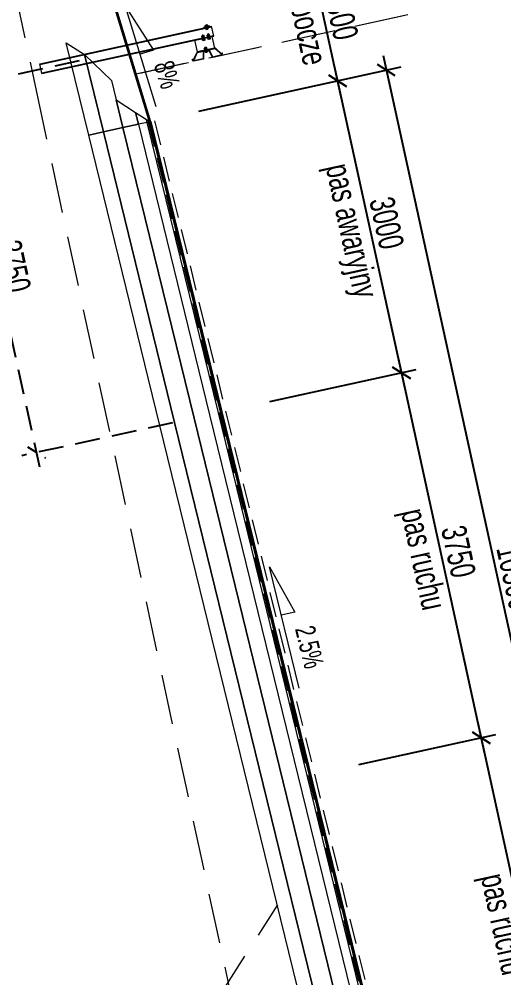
# Model space of a CAD drawing. Header units: metres. Extents: x 8416582 to 8417409, y 5771873 to 5772737.
# Drawn here: x 8416819.58 to 8416824.44, y 5772261.19 to 5772270.81 of the extents above; entities that cross this region are included whole.
import ezdxf
from ezdxf.enums import TextEntityAlignment as Align

# ---------------------------------------------------------------- set-up
doc = ezdxf.new("R2010")
doc.units = ezdxf.units.M
doc.header["$PDSIZE"] = 0.05
doc.linetypes.add('DASHED', pattern=[0.75, 0.5, -0.25])
doc.linetypes.add('HIDDEN', pattern=[0.375, 0.25, -0.125])
for name, color, linetype, lineweight in [('AII_D_przekrój_wyposażenie', 8, 'Continuous', 5), ('AII_M_nawierzchnia', 9, 'Continuous', 18), ('AII_M_niweleta', 2, 'Continuous', 35), ('AII_M_opisy spadki', 9, 'Continuous', 18), ('AII_M_opisy wymiary', 1, 'Continuous', 25), ('AII_M_roboty ziemne wykopy', 9, 'DASHED', 18), ('AII_M_skrajnia', 9, 'DASHED', 18), ('AII_M_teren istniejacy', 94, 'DASHED', 18)]:
    doc.layers.add(name, color=color, linetype=linetype, lineweight=lineweight)
doc.layers.add('AII_M_pomoc', color=30, linetype='Continuous', plot=False)
doc.layers.add('AII_xref', color=7, linetype='Continuous')
doc.styles.add('CDMSTYLE', font='CDMSIMPL.shx', dxfattribs={"width": 0.7, "bigfont": 'CDMBIGPL.shx'})
doc.dimstyles.new('CDM-ME100MM', dxfattribs={"dimscale": 0.1, "dimtxt": 2.5, "dimasz": 1.5, "dimexe": 1.5, "dimexo": 5, "dimgap": 0.5, "dimtad": 1, "dimdec": 0, "dimlfac": 1000, "dimrnd": 1, "dimzin": 9, "dimtxsty": 'CDMSTYLE', "dimblk": 'OBLIQUE', "dimcen": 2.5, "dimdle": 1.5, "dimclrd": 9, "dimclre": 9, "dimclrt": 1, "dimadec": 1, "dimazin": 2, "dimtfac": 1, "dimtdec": 0, "dimtix": 1, "dimtmove": 2, "dimatfit": 3, "dimfxl": 1, "dimtvp": 1, "dimtolj": 1, "dimtzin": 0, "dimlwd": 25, "dimlwe": 25, "dimarcsym": 0})

# ---------------------------------------------------------------- blocks, each defined once
blk = doc.blocks.new('*U24')
at = {"layer": 'AII_D_przekrój_wyposażenie'}
for p, q in [((0.084, 0.8475), (0.154, 0.8995)), ((0.086, 0.8435), (0.16, 0.8995)), ((0.142, 0.9055), (0.144, 0.9075)), ((0.16, 0.8975), (0.142, 0.9055)), ((0.164, 0.8995), (0.144, 0.9075)), ((0.16, 0.7995), (0.16, 0.8975)), ((0.164, 0.7975), (0.164, 0.8995)), ((-0.152, 0.7895), (-0.152, 0.8255)), ((-0.14, 0.8155), (-0.152, 0.8155)), ((-0.14, 0.7995), (-0.152, 0.7995)), ((-0.144, 0.8395), (-0.14, 0.8375)), ((-0.144, 0.7755), (-0.14, 0.7775)), ((-0.142, 0.8155), (-0.142, 0.7995)), ((-0.14, -0.9075), (-0.14, 0.8575)), ((-0.04, 0.8575), (-0.14, 0.8575)), ((-0.04, 0.8575), (-0.14, 0.8575)), ((-0.14, 0.8195), (-0.14, 0.7955)), ((-0.124, 0.8195), (-0.14, 0.8195)), ((-0.124, 0.8135), (-0.14, 0.8135)), ((-0.124, 0.8015), (-0.14, 0.8015)), ((-0.124, 0.7955), (-0.14, 0.7955)), ((-0.134, -0.9075), (-0.134, 0.8575)), ((-0.124, 0.8195), (-0.124, 0.7955)), ((-0.118, 0.8155), (-0.124, 0.8155)), ((-0.118, 0.7995), (-0.124, 0.7995)), ((-0.118, 0.8155), (-0.118, 0.7995)), ((-0.072, 0.8135), (-0.072, 0.8015)), ((-0.072, 0.8135), (-0.018, 0.8135)), ((-0.072, 0.8015), (-0.018, 0.8015)), ((-0.064, 0.8195), (-0.064, 0.7955)), ((-0.046, 0.8195), (-0.064, 0.8195)), ((-0.046, 0.8135), (-0.064, 0.8135)), ((-0.046, 0.8015), (-0.064, 0.8015)), ((-0.046, 0.7955), (-0.064, 0.7955)), ((-0.046, -0.9075), (-0.046, 0.8575)), ((-0.046, 0.8195), (-0.046, 0.7955)), ((-0.024, 0.8135), (-0.042, 0.8135)), ((-0.024, 0.8015), (-0.042, 0.8015)), ((-0.04, -0.9075), (-0.04, 0.8575)), ((-0.04, 0.8415), (-0.04, 0.6615)), ((0.08, 0.8415), (-0.04, 0.8415)), ((-0.036, 0.8415), (-0.036, 0.6615)), ((-0.036, 0.8195), (-0.036, 0.7955)), ((-0.018, 0.8195), (-0.036, 0.8195)), ((-0.018, 0.7955), (-0.036, 0.7955)), ((-0.018, 0.8195), (-0.018, 0.7955)), ((-0.018, 0.8135), (-0.018, 0.8015)), ((0.076, 0.6615), (0.076, 0.8415)), ((0.08, 0.6615), (0.08, 0.8415)), ((0.08, 0.6635), (0.08, 0.8415)), ((0.086, 0.6635), (0.086, 0.8415)), ((0.086, 0.7835), (0.16, 0.7995)), ((0.086, 0.7515), (0.086, 0.7835)), ((0.088, 0.7795), (0.164, 0.7975)), ((0.088, 0.7515), (0.088, 0.7795)), ((0.092, 0.7735), (0.088, 0.7735)), ((0.092, 0.7695), (0.092, 0.7735)), ((-0.072, 0.7575), (-0.018, 0.7575)), ((-0.072, 0.7575), (-0.072, 0.7455)), ((-0.072, 0.7455), (-0.018, 0.7455)), ((-0.064, 0.7655), (-0.064, 0.7395)), ((-0.046, 0.7655), (-0.064, 0.7655)), ((-0.046, 0.7575), (-0.064, 0.7575)), ((-0.046, 0.7455), (-0.064, 0.7455)), ((-0.046, 0.7395), (-0.064, 0.7395)), ((-0.046, 0.7655), (-0.046, 0.7395)), ((-0.024, 0.7575), (-0.042, 0.7575)), ((-0.024, 0.7455), (-0.042, 0.7455)), ((-0.036, 0.7655), (-0.036, 0.7395)), ((-0.018, 0.7655), (-0.036, 0.7655)), ((-0.018, 0.7395), (-0.036, 0.7395)), ((-0.018, 0.7655), (-0.018, 0.7395)), ((-0.018, 0.7575), (-0.018, 0.7455)), ((0.052, 0.7595), (0.058, 0.7595)), ((0.052, 0.7595), (0.052, 0.7435)), ((0.052, 0.7435), (0.058, 0.7435)), ((0.074, 0.7655), (0.058, 0.7655)), ((0.058, 0.7395), (0.058, 0.7655)), ((0.074, 0.7575), (0.058, 0.7575)), ((0.074, 0.7455), (0.058, 0.7455)), ((0.074, 0.7395), (0.058, 0.7395)), ((0.074, 0.7655), (0.074, 0.7395)), ((0.074, 0.7595), (0.092, 0.7595)), ((0.074, 0.7435), (0.092, 0.7435)), ((0.086, 0.7515), (0.086, 0.7215)), ((0.086, 0.7215), (0.16, 0.7055)), ((0.088, 0.7515), (0.088, 0.7235)), ((0.092, 0.7315), (0.088, 0.7315)), ((0.088, 0.7235), (0.164, 0.7075)), ((0.092, 0.7355), (0.092, 0.7695)), ((0.092, 0.7355), (0.092, 0.7315)), ((0.16, 0.7055), (0.16, 0.6075)), ((0.164, 0.7075), (0.164, 0.6035)), ((-0.04, 0.6615), (0.08, 0.6615)), ((0.084, 0.6575), (0.154, 0.6035)), ((0.086, 0.6615), (0.16, 0.6055)), ((0.16, 0.6075), (0.142, 0.5995)), ((0.144, 0.5975), (0.142, 0.5995)), ((0.164, 0.6035), (0.144, 0.5975)), ((-0.04, -0.9075), (-0.14, -0.9075))]:
    blk.add_line(p, q, dxfattribs=at)
at = {"layer": 'AII_D_przekrój_wyposażenie', "extrusion": (0, 0, -1), "flags": 128}
for points in [[(0.152, 0.8255), (0.156, 0.8235), (0.158, 0.8215), (0.16, 0.8175), (0.162, 0.8155), (0.164, 0.8115), (0.164, 0.8075), (0.164, 0.8035), (0.162, 0.7995), (0.16, 0.7975), (0.158, 0.7935), (0.156, 0.7915), (0.152, 0.7895)], [(0.144, 0.8395), (0.148, 0.8295), (0.152, 0.8195), (0.152, 0.8075), (0.152, 0.7955), (0.148, 0.7855), (0.144, 0.7755)], [(0.14, 0.8375), (0.144, 0.8275), (0.146, 0.8175), (0.148, 0.8075), (0.146, 0.7975), (0.144, 0.7875), (0.14, 0.7775)], [(-0.084, 0.8475), (-0.082, 0.8475), (-0.082, 0.8455), (-0.08, 0.8435), (-0.08, 0.8415), (-0.08, 0.8415)], [(-0.086, 0.8435), (-0.086, 0.8435), (-0.086, 0.8435), (-0.086, 0.8415), (-0.086, 0.8415), (-0.086, 0.8415)], [(-0.092, 0.7355), (-0.094, 0.7375), (-0.098, 0.7395), (-0.1, 0.7415), (-0.102, 0.7455), (-0.102, 0.7495), (-0.102, 0.7515), (-0.102, 0.7555), (-0.102, 0.7595), (-0.1, 0.7635), (-0.098, 0.7655), (-0.094, 0.7675), (-0.092, 0.7695)], [(-0.08, 0.6635), (-0.08, 0.6615), (-0.082, 0.6595), (-0.082, 0.6595), (-0.084, 0.6575)], [(-0.086, 0.6635), (-0.086, 0.6635), (-0.086, 0.6615), (-0.086, 0.6615), (-0.086, 0.6615)]]:
    blk.add_lwpolyline(points, dxfattribs=at)
blk = doc.blocks.new('_OBLIQUE')
at = {"color": 0, "linetype": 'ByBlock'}
blk.add_line((-0.5, -0.5), (0.5, 0.5), dxfattribs=at)
blk = doc.blocks.new('*D35')
at = {"layer": 'AII_M_opisy wymiary', "color": 9, "lineweight": 25, "transparency": 16777216}
for p, q in [((8416825.0454, 5772259.7883), (8416824.1813, 5772263.7447)), ((8416822.9846, 5772263.3298), (8416824.3599, 5772263.6302)), ((8416823.8764, 5772259.6865), (8416825.16, 5772259.9668))]:
    blk.add_line(p, q, dxfattribs=at)
at = {"layer": 'Defpoints', "color": 0, "lineweight": 25, "transparency": 16777216}
for p in [(8416824.2133, 5772263.5982), (8416822.4962, 5772263.2232), (8416823.3879, 5772259.5798)]:
    blk.add_point(p, dxfattribs=at)
at = {"layer": 'AII_M_opisy wymiary', "color": 9, "lineweight": 25, "transparency": 16777216, "xscale": 0.15, "yscale": 0.15, "zscale": 0.15}
for p, rotation in [((8416824.2133, 5772263.5982), 102.320078944778), ((8416825.0134, 5772259.9348), 282.320078944778)]:
    blk.add_blockref('_OBLIQUE', p, dxfattribs=dict(at, rotation=rotation))
at = {"layer": 'AII_M_opisy wymiary', "color": 1, "transparency": 16777216, "char_height": 0.25, "attachment_point": 5, "rotation": 282.32008, "style": 'CDMSTYLE'}
for s, insert in [('\\A1;pas ruchu', (8416824.4017, 5772261.7203)), ('\\A1;3750', (8416824.7843, 5772261.8039))]:
    blk.add_mtext(s, dxfattribs=dict(at, insert=insert))
blk = doc.blocks.new('*D36')
at = {"layer": 'AII_M_opisy wymiary', "color": 9, "lineweight": 25, "transparency": 16777216}
for p, q in [((8416824.2453, 5772263.4516), (8416823.3812, 5772267.4082)), ((8416822.093, 5772266.9733), (8416823.5598, 5772267.2937)), ((8416822.9846, 5772263.3298), (8416824.3599, 5772263.6302))]:
    blk.add_line(p, q, dxfattribs=at)
at = {"layer": 'Defpoints', "color": 0, "lineweight": 25, "transparency": 16777216}
for p in [(8416823.4132, 5772267.2617), (8416821.6045, 5772266.8666), (8416822.4962, 5772263.2232)]:
    blk.add_point(p, dxfattribs=at)
at = {"layer": 'AII_M_opisy wymiary', "color": 9, "lineweight": 25, "transparency": 16777216, "xscale": 0.15, "yscale": 0.15, "zscale": 0.15}
for p, rotation in [((8416823.4132, 5772267.2617), 102.320078944778), ((8416824.2133, 5772263.5982), 282.320078944778)]:
    blk.add_blockref('_OBLIQUE', p, dxfattribs=dict(at, rotation=rotation))
at = {"layer": 'AII_M_opisy wymiary', "color": 1, "transparency": 16777216, "char_height": 0.25, "attachment_point": 5, "rotation": 282.32008, "style": 'CDMSTYLE'}
for s, insert in [('\\A1;pas ruchu', (8416823.6016, 5772265.3837)), ('\\A1;3750', (8416823.9842, 5772265.4673))]:
    blk.add_mtext(s, dxfattribs=dict(at, insert=insert))
blk = doc.blocks.new('*D37')
at = {"layer": 'AII_M_opisy wymiary', "color": 9, "lineweight": 25, "transparency": 16777216}
for p, q in [((8416823.4452, 5772267.1151), (8416822.7411, 5772270.3393)), ((8416821.3795, 5772269.8884), (8416822.9196, 5772270.2248)), ((8416822.093, 5772266.9733), (8416823.5598, 5772267.2937))]:
    blk.add_line(p, q, dxfattribs=at)
at = {"layer": 'Defpoints', "color": 0, "lineweight": 25, "transparency": 16777216}
for p in [(8416822.7731, 5772270.1927), (8416820.891, 5772269.7817), (8416821.6045, 5772266.8666)]:
    blk.add_point(p, dxfattribs=at)
at = {"layer": 'AII_M_opisy wymiary', "color": 9, "lineweight": 25, "transparency": 16777216, "xscale": 0.15, "yscale": 0.15, "zscale": 0.15}
for p, rotation in [((8416822.7731, 5772270.1927), 102.320078944778), ((8416823.4132, 5772267.2617), 282.320078944778)]:
    blk.add_blockref('_OBLIQUE', p, dxfattribs=dict(at, rotation=rotation))
at = {"layer": 'AII_M_opisy wymiary', "color": 1, "transparency": 16777216, "char_height": 0.25, "attachment_point": 5, "rotation": 282.32008, "style": 'CDMSTYLE'}
for s, insert in [('\\A1;pas awaryjny', (8416822.8815, 5772268.681)), ('\\A1;3000', (8416823.2641, 5772268.7645))]:
    blk.add_mtext(s, dxfattribs=dict(at, insert=insert))
blk = doc.blocks.new('*D31')
at = {"layer": 'AII_M_opisy wymiary', "color": 9, "lineweight": 25, "transparency": 16777216}
for p, q in [((8416822.8051, 5772270.0462), (8416822.4637, 5772271.6094)), ((8416821.0005, 5772271.1363), (8416822.6422, 5772271.4948)), ((8416821.3795, 5772269.8884), (8416822.9196, 5772270.2248))]:
    blk.add_line(p, q, dxfattribs=at)
at = {"layer": 'Defpoints', "color": 0, "lineweight": 25, "transparency": 16777216}
for p in [(8416822.4957, 5772271.4628), (8416820.512, 5772271.0296), (8416820.891, 5772269.7817)]:
    blk.add_point(p, dxfattribs=at)
at = {"layer": 'AII_M_opisy wymiary', "color": 9, "lineweight": 25, "transparency": 16777216, "xscale": 0.15, "yscale": 0.15, "zscale": 0.15}
for p, rotation in [((8416822.4957, 5772271.4628), 102.320078944778), ((8416822.7731, 5772270.1927), 282.320078944778)]:
    blk.add_blockref('_OBLIQUE', p, dxfattribs=dict(at, rotation=rotation))
at = {"layer": 'AII_M_opisy wymiary', "color": 1, "transparency": 16777216, "char_height": 0.25, "attachment_point": 5, "rotation": 282.32008, "style": 'CDMSTYLE'}
for s, insert in [('\\A1;pobocze', (8416822.4227, 5772270.7815)), ('\\A1;1300', (8416822.8053, 5772270.8651))]:
    blk.add_mtext(s, dxfattribs=dict(at, insert=insert))
blk = doc.blocks.new('*D32')
at = {"layer": 'AII_M_opisy wymiary', "color": 9, "lineweight": 25, "transparency": 16777216}
for p, q in [((8416823.2295, 5772270.446), (8416825.5339, 5772259.895)), ((8416821.3795, 5772269.8884), (8416823.4081, 5772270.3314)), ((8416823.8764, 5772259.6865), (8416825.6484, 5772260.0735))]:
    blk.add_line(p, q, dxfattribs=at)
at = {"layer": 'Defpoints', "color": 0, "lineweight": 25, "transparency": 16777216}
for p in [(8416820.891, 5772269.7817), (8416825.5019, 5772260.0415), (8416823.3879, 5772259.5798)]:
    blk.add_point(p, dxfattribs=at)
at = {"layer": 'AII_M_opisy wymiary', "color": 9, "lineweight": 25, "transparency": 16777216, "xscale": 0.15, "yscale": 0.15, "zscale": 0.15}
for p, rotation in [((8416823.2615, 5772270.2994), 102.320078944778), ((8416825.5019, 5772260.0415), 282.320078944778)]:
    blk.add_blockref('_OBLIQUE', p, dxfattribs=dict(at, rotation=rotation))
at = {"layer": 'AII_M_opisy wymiary', "color": 1, "transparency": 16777216, "insert": (8416824.5527, 5772265.2078), "char_height": 0.25, "attachment_point": 5, "rotation": 282.32008, "style": 'CDMSTYLE'}
blk.add_mtext('\\A1;10500', dxfattribs=at)
blk = doc.blocks.new('*D54')
at = {"layer": 'AII_M_opisy wymiary', "color": 253, "linetype": 'HIDDEN', "lineweight": 25, "transparency": 16777216}
for p, q in [((8416820.177, 5772270.3931), (8416818.8036, 5772270.0932)), ((8416819.7823, 5772266.3153), (8416818.9182, 5772270.2717)), ((8416821.1159, 5772266.7601), (8416819.6037, 5772266.4298))]:
    blk.add_line(p, q, dxfattribs=at)
at = {"layer": 'Defpoints', "color": 0, "linetype": 'HIDDEN', "lineweight": 25, "transparency": 16777216}
for p in [(8416820.6655, 5772270.4998), (8416818.9502, 5772270.1252), (8416821.6044, 5772266.8668)]:
    blk.add_point(p, dxfattribs=at)
at = {"layer": 'AII_M_opisy wymiary', "color": 253, "linetype": 'HIDDEN', "lineweight": 25, "transparency": 16777216, "xscale": 0.15, "yscale": 0.15, "zscale": 0.15}
for p, rotation in [((8416818.9502, 5772270.1252), 102.320078944778), ((8416819.7503, 5772266.4618), 282.320078944778)]:
    blk.add_blockref('_OBLIQUE', p, dxfattribs=dict(at, rotation=rotation))
at = {"layer": 'AII_M_opisy wymiary', "color": 253, "linetype": 'HIDDEN', "transparency": 16777216, "char_height": 0.25, "attachment_point": 5, "rotation": 282.32008, "style": 'CDMSTYLE'}
for s, insert in [('\\A1;pas ruchu', (8416819.1386, 5772268.2473)), ('\\A1;3750', (8416819.5212, 5772268.3308))]:
    blk.add_mtext(s, dxfattribs=dict(at, insert=insert))
blk = doc.blocks.new('*D55')
at = {"layer": 'AII_M_opisy wymiary', "color": 253, "linetype": 'HIDDEN', "lineweight": 25, "transparency": 16777216}
for p, q in [((8416819.4302, 5772273.3009), (8416818.1635, 5772273.0242)), ((8416818.9822, 5772269.9786), (8416818.278, 5772273.2028)), ((8416820.177, 5772270.3931), (8416818.8036, 5772270.0932))]:
    blk.add_line(p, q, dxfattribs=at)
at = {"layer": 'Defpoints', "color": 0, "linetype": 'HIDDEN', "lineweight": 25, "transparency": 16777216}
for p in [(8416819.9187, 5772273.4076), (8416818.31, 5772273.0562), (8416820.6655, 5772270.4998)]:
    blk.add_point(p, dxfattribs=at)
at = {"layer": 'AII_M_opisy wymiary', "color": 253, "linetype": 'HIDDEN', "lineweight": 25, "transparency": 16777216, "xscale": 0.15, "yscale": 0.15, "zscale": 0.15}
for p, rotation in [((8416818.31, 5772273.0562), 102.320078944778), ((8416818.9502, 5772270.1252), 282.320078944778)]:
    blk.add_blockref('_OBLIQUE', p, dxfattribs=dict(at, rotation=rotation))
at = {"layer": 'AII_M_opisy wymiary', "color": 253, "linetype": 'HIDDEN', "transparency": 16777216, "char_height": 0.25, "attachment_point": 5, "rotation": 282.32008, "style": 'CDMSTYLE'}
for s, insert in [('\\A1;pas awaryjny', (8416818.4184, 5772271.5445)), ('\\A1;3000', (8416818.8011, 5772271.628))]:
    blk.add_mtext(s, dxfattribs=dict(at, insert=insert))
blk = doc.blocks.new('*D62')
at = {"layer": 'AII_M_opisy wymiary', "color": 9, "lineweight": 25, "transparency": 16777216}
for p, q in [((8416828.1636, 5772261.1449), (8416828.064, 5772261.6011)), ((8416828.2425, 5772261.4865), (8416823.0648, 5772260.3557)), ((8416823.2812, 5772260.0681), (8416823.1794, 5772260.5343))]:
    blk.add_line(p, q, dxfattribs=at)
at = {"layer": 'Defpoints', "color": 0, "lineweight": 25, "transparency": 16777216}
for p in [(8416828.2703, 5772260.6564), (8416823.2114, 5772260.3877), (8416823.3879, 5772259.5796)]:
    blk.add_point(p, dxfattribs=at)
at = {"layer": 'AII_M_opisy wymiary', "color": 9, "lineweight": 25, "transparency": 16777216, "xscale": 0.15, "yscale": 0.15, "zscale": 0.15}
for p, rotation in [((8416828.096, 5772261.4545), 12.32007893199859), ((8416823.2114, 5772260.3877), 192.3200789319986)]:
    blk.add_blockref('_OBLIQUE', p, dxfattribs=dict(at, rotation=rotation))
at = {"layer": 'AII_M_opisy wymiary', "color": 1, "lineweight": 25, "transparency": 16777216, "insert": (8416825.6163, 5772261.0921), "char_height": 0.25, "attachment_point": 5, "rotation": 12.32008, "style": 'CDMSTYLE'}
blk.add_mtext('\\A1;5000', dxfattribs=at)
blk = doc.blocks.new('*D163')
at = {"layer": 'AII_M_opisy wymiary', "color": 9, "lineweight": 25, "transparency": 16777216}
for p, q in [((8416841.413, 5772228.9195), (8416828.0559, 5772290.0778)), ((8416823.9881, 5772289.0359), (8416828.2344, 5772289.9633)), ((8416837.1211, 5772228.1357), (8416841.5275, 5772229.0981))]:
    blk.add_line(p, q, dxfattribs=at)
at = {"layer": 'Defpoints', "color": 0, "lineweight": 25, "transparency": 16777216}
for p in [(8416828.0879, 5772289.9313), (8416823.4996, 5772288.9292), (8416836.6326, 5772228.029)]:
    blk.add_point(p, dxfattribs=at)
at = {"layer": 'AII_M_opisy wymiary', "color": 9, "lineweight": 25, "transparency": 16777216, "xscale": 0.15, "yscale": 0.15, "zscale": 0.15}
for p, rotation in [((8416828.0879, 5772289.9313), 102.3200789319986), ((8416841.381, 5772229.0661), 282.3200789319986)]:
    blk.add_blockref('_OBLIQUE', p, dxfattribs=dict(at, rotation=rotation))
at = {"layer": 'AII_M_opisy wymiary', "color": 1, "transparency": 16777216, "insert": (8416834.9054, 5772259.536), "char_height": 0.25, "attachment_point": 5, "rotation": 282.32008, "style": 'CDMSTYLE'}
blk.add_mtext('\\A1;62300', dxfattribs=at)

msp = doc.modelspace()

# ---------------------------------------------------------------- linework, layer by layer
at = {"layer": 'AII_M_nawierzchnia', "color": 9, "flags": 128}
for points in [[(8416820.2755, 5772269.6474), (8416820.049, 5772270.573), (8416820.2321, 5772270.4556), (8416820.422, 5772269.6794), (8416820.2755, 5772269.6474)], [(8416820.422, 5772269.6794), (8416820.2321, 5772270.4556), (8416820.5016, 5772270.1954), (8416820.5492, 5772270.0011), (8416820.6174, 5772269.722), (8416820.422, 5772269.6794)], [(8416820.6174, 5772269.722), (8416820.5492, 5772270.0011), (8416820.7445, 5772269.8758), (8416820.7738, 5772269.7562), (8416820.6174, 5772269.722)], [(8416820.7738, 5772269.7562), (8416820.7445, 5772269.8758), (8416820.8544, 5772269.8053), (8416820.8617, 5772269.7754), (8416820.7738, 5772269.7562)], [(8416820.8617, 5772269.7754), (8416820.8544, 5772269.8053), (8416820.891, 5772269.7818), (8416820.8617, 5772269.7754)], [(8416821.5751, 5772266.8605), (8416820.8617, 5772269.7754), (8416820.891, 5772269.7818), (8416821.6044, 5772266.8669), (8416822.4961, 5772263.2232), (8416823.3879, 5772259.5796), (8416823.5068, 5772259.0938), (8416823.4775, 5772259.0874), (8416821.5751, 5772266.8605)], [(8416820.891, 5772269.7818), (8416820.891, 5772269.7818), (8416823.5068, 5772259.0938)], [(8416821.1354, 5772266.7644), (8416820.422, 5772269.6794), (8416820.6174, 5772269.722), (8416821.3308, 5772266.8071), (8416823.2332, 5772259.034), (8416823.0378, 5772258.9914), (8416821.1354, 5772266.7644)], [(8416821.3308, 5772266.8071), (8416820.6174, 5772269.722), (8416820.7738, 5772269.7562), (8416821.4871, 5772266.8413), (8416823.3895, 5772259.0682), (8416823.2332, 5772259.034), (8416821.3308, 5772266.8071)], [(8416820.9889, 5772266.7324), (8416820.2755, 5772269.6474), (8416820.422, 5772269.6794), (8416821.1354, 5772266.7644), (8416823.0378, 5772258.9914), (8416822.8913, 5772258.9593), (8416820.9889, 5772266.7324)]]:
    msp.add_lwpolyline(points, dxfattribs=at)
at = {"layer": 'AII_M_niweleta', "color": 4}
for p, q in [((8416820.891, 5772269.7818), (8416820.512, 5772271.0296)), ((8416823.3879, 5772259.5795), (8416820.891, 5772269.7817))]:
    msp.add_line(p, q, dxfattribs=at)
at = {"layer": 'AII_M_niweleta', "color": 254, "linetype": 'HIDDEN', "lineweight": 0}
for points in [[(8416820.8715, 5772269.7774), (8416823.4872, 5772259.0895)], [(8416820.934, 5772269.7911), (8416823.5497, 5772259.1032)]]:
    msp.add_lwpolyline(points, dxfattribs=at)
at = {"layer": 'AII_M_niweleta', "color": 4}
msp.add_lwpolyline([(8416820.891, 5772269.7817), (8416823.5068, 5772259.0938)], dxfattribs=at)
at = {"layer": 'AII_M_opisy spadki', "color": 9}
for points in [[(8416820.9502, 5772269.9308), (8416820.6441, 5772270.9387), (8416820.9234, 5772270.501), (8416820.9234, 5772270.501), (8416820.7894, 5772270.4603)], [(8416822.3856, 5772264.0957), (8416822.0876, 5772265.3131), (8416822.3425, 5772264.8607), (8416822.3425, 5772264.8607), (8416822.2065, 5772264.8274)]]:
    msp.add_lwpolyline(points, dxfattribs=at)
at = {"layer": 'AII_M_pomoc', "ltscale": 4}
msp.add_lwpolyline([(8416818.0646, 5772276.175), (8416818.5995, 5772273.9892), (8416818.9563, 5772272.5313), (8416819.9496, 5772271.5725), (8416820.512, 5772271.0295), (8416820.6637, 5772270.5303), (8416820.891, 5772269.7817), (8416821.9377, 5772265.5051), (8416823.5068, 5772259.0937), (8416823.6811, 5772258.1082), (8416823.9425, 5772256.6299), (8416824.1096, 5772256.0523), (8416824.3603, 5772255.1858), (8416825.1917, 5772250.8637), (8416826.4387, 5772244.3804), (8416826.509, 5772243.8637), (8416826.6145, 5772243.0882), (8416826.3339, 5772242.371), (8416825.8391, 5772241.1065), (8416826.1224, 5772239.6336), (8416826.5476, 5772237.4228)], dxfattribs=at)
at = {"layer": 'AII_M_roboty ziemne wykopy', "elevation": 0}
msp.add_lwpolyline([(8416824.3253, 5772252.0599), (8416822.1273, 5772253.4699), (8416821.3485, 5772257.0358), (8416820.7617, 5772259.7225), (8416822.1717, 5772261.9204)], dxfattribs=at)
at = {"layer": 'AII_M_skrajnia'}
for points in [[(8416820.7453, 5772270.2613), (8416825.1686, 5772271.2274), (8416825.7759, 5772270.8484), (8416828.2729, 5772260.6459), (8416827.9032, 5772260.0535), (8416823.5069, 5772259.0934)], [(8416820.7883, 5772270.2704), (8416825.2116, 5772271.2365), (8416825.8189, 5772270.8575), (8416828.3159, 5772260.655), (8416827.9462, 5772260.0626), (8416823.5499, 5772259.1025)]]:
    msp.add_lwpolyline(points, dxfattribs=at)
at = {"layer": 'AII_M_teren istniejacy', "transparency": 33554559}
msp.add_lwpolyline([(8416813.6237, 5772299.218), (8416817.4751, 5772280.6428), (8416819.7461, 5772270.0939), (8416825.597, 5772242.8933), (8416826.7718, 5772237.6256), (8416829.822, 5772223.8858), (8416830.4509, 5772221.0529), (8416830.7792, 5772219.528), (8416831.8906, 5772214.1018), (8416832.1764, 5772212.7067)], dxfattribs=at)
at = {"layer": 'AII_xref', "color": 2, "lineweight": 25}
msp.add_lwpolyline([(8416820.512, 5772271.0296), (8416820.891, 5772269.7818)], dxfattribs=at)

# ---------------------------------------------------------------- block references
at = {"layer": 'AII_D_przekrój_wyposażenie', "extrusion": (0, 0, -1), "xscale": -1, "rotation": 77.6799210836831}
msp.add_blockref('*U24', (-8416820.6993, 5772270.4196), dxfattribs=at)

# ---------------------------------------------------------------- texts
at = {"layer": 'AII_M_opisy spadki', "color": 9, "style": 'CDMSTYLE', "width": 0.7}
for s, rotation, p in [('8%', 286.89422, (8416820.9655, 5772270.2246)), ('2.5%', 283.75229, (8416822.3932, 5772264.4853))]:
    msp.add_text(s, height=0.2, rotation=rotation, dxfattribs=at).set_placement(p, align=Align.CENTER)

# ---------------------------------------------------------------- dimensions: what is measured, and where the dimension line sits
at = {"layer": 'AII_M_opisy wymiary'}
for base, p1, p2, picture, middle in [((8416828.0879, 5772289.9313), (8416836.6326, 5772228.029), (8416823.4996, 5772288.9292), '*D163', (8416834.9054, 5772259.536)), ((8416825.5019, 5772260.0415), (8416820.891, 5772269.7817), (8416823.3879, 5772259.5798), '*D32', (8416824.5527, 5772265.2078))]:
    dim = msp.add_linear_dim(base=base, p1=p1, p2=p2, angle=282.32008, dimstyle='CDM-ME100MM', dxfattribs=at)
    dim.commit()
    dim.dimension.update_dxf_attribs({"geometry": picture, "text_midpoint": middle})
at = {"layer": 'AII_M_opisy wymiary', "color": 253, "linetype": 'HIDDEN'}
for base, p1, p2, text, picture, middle in [((8416818.31, 5772273.0562), (8416820.6655, 5772270.4998), (8416819.9187, 5772273.4076), '<>\\Xpas awaryjny', '*D55', (8416818.6301, 5772271.5907)), ((8416818.9502, 5772270.1252), (8416821.6044, 5772266.8668), (8416820.6655, 5772270.4998), '<>\\Xpas ruchu', '*D54', (8416819.3502, 5772268.2935))]:
    dim = msp.add_linear_dim(base=base, p1=p1, p2=p2, angle=282.32008, text=text, dimstyle='CDM-ME100MM', override={"dimclrd": 253, "dimclre": 253, "dimclrt": 253}, dxfattribs=at)
    dim.commit()
    dim.dimension.update_dxf_attribs({"geometry": picture, "text_midpoint": middle})
at = {"layer": 'AII_M_opisy wymiary'}
for base, p1, p2, text, picture, middle in [((8416822.4957, 5772271.4628), (8416820.891, 5772269.7817), (8416820.512, 5772271.0296), '<>\\Xpobocze', '*D31', (8416822.6344, 5772270.8278)), ((8416822.7731, 5772270.1927), (8416821.6045, 5772266.8666), (8416820.891, 5772269.7817), '<>\\Xpas awaryjny', '*D37', (8416823.0931, 5772268.7272)), ((8416823.4132, 5772267.2617), (8416822.4962, 5772263.2232), (8416821.6045, 5772266.8666), '<>\\Xpas ruchu', '*D36', (8416823.8133, 5772265.4299)), ((8416824.2133, 5772263.5982), (8416823.3879, 5772259.5798), (8416822.4962, 5772263.2232), '<>\\Xpas ruchu', '*D35', (8416824.6134, 5772261.7665))]:
    dim = msp.add_linear_dim(base=base, p1=p1, p2=p2, angle=282.32008, text=text, dimstyle='CDM-ME100MM', dxfattribs=at)
    dim.commit()
    dim.dimension.update_dxf_attribs({"geometry": picture, "text_midpoint": middle})
at = {"layer": 'AII_M_opisy wymiary', "color": 1, "lineweight": 25}
dim = msp.add_linear_dim(base=(8416823.2114, 5772260.3877), p1=(8416828.2703, 5772260.6564), p2=(8416823.3879, 5772259.5796), angle=12.32008, dimstyle='CDM-ME100MM', dxfattribs=at)
dim.commit()
dim.dimension.update_dxf_attribs({"geometry": '*D62', "text_midpoint": (8416825.6163, 5772261.0921)})

doc.saveas('drawing.dxf')
